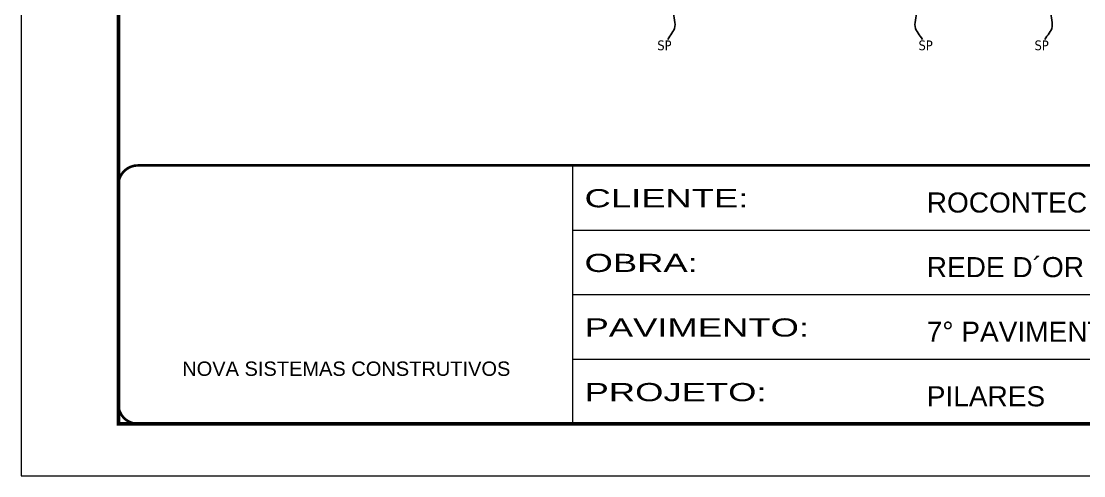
# Model space of a CAD drawing. Extents: x 28748 to 35002, y 14885 to 43501.
# Drawn here: x 33517 to 34337, y 37856 to 38207 of the extents above; entities that cross this region are included whole.
import ezdxf

# ---------------------------------------------------------------- set-up
doc = ezdxf.new("R2010")
doc.units = 0
doc.linetypes.add('CONTINUO', pattern=[0])
doc.linetypes.add('DASHED', pattern=[0.75, 0.5, -0.25])
doc.layers.add('COTA', color=241, linetype='Continuous')
doc.layers.add('texto', color=7, linetype='Continuous')
doc.layers.add('Folhas', color=255, linetype='Continuous', lineweight=9)
doc.layers.add('SARRAFO DE PRESSAO', color=251, linetype='DASHED', lineweight=9)
doc.styles.add('ARIAL', font='arial.ttf')
doc.styles.get("Standard").update_dxf_attribs({"font": 'arial.ttf'})
doc.styles.add('Tecnologia', font='')
doc.styles.get('Tecnologia').set_extended_font_data('Forgotten Futurist')
doc.dimstyles.get("Standard").update_dxf_attribs({"dimtxt": 0.18, "dimasz": 0.18, "dimexe": 0.18, "dimexo": 0.0625, "dimgap": 0.09, "dimtad": 0, "dimtih": 1, "dimtoh": 1, "dimdec": 4, "dimzin": 0, "dimdsep": 46, "dimtxsty": 'Standard', "dimcen": 0.09, "dimadec": 0, "dimazin": 0, "dimtfac": 1, "dimtdec": 4, "dimtofl": 0, "dimtmove": 0, "dimatfit": 3, "dimfxl": 1, "dimtolj": 1, "dimtzin": 0, "dimarcsym": 0})

# ---------------------------------------------------------------- blocks, each defined once
blk = doc.blocks.new('9999999999')
at = {"color": 30, "linetype": 'CONTINUO'}
for p, q in [((98564.56, 34230.21), (98564.56, 34429.45)), ((98564.56, 34379.64), (99583.98, 34379.64)), ((98564.56, 34329.83), (99487.98, 34329.83)), ((98564.56, 34280.02), (99487.98, 34280.02))]:
    blk.add_line(p, q, dxfattribs=at)
at = {"color": 30, "linetype": 'CONTINUO', "const_width": 2}
blk.add_lwpolyline([(99583.98, 34230.21), (99583.98, 34414.45, 0.414214), (99568.98, 34429.45), (98228.98, 34429.45, 0.414214), (98213.98, 34414.45), (98213.98, 34245.21, 0.414214), (98228.98, 34230.21), (99583.98, 34230.21)], format="xyb", dxfattribs=at)
at = {"layer": 'Folhas'}
blk.add_lwpolyline([(98138.98, 34190.21), (99623.98, 34190.21), (99623.98, 35240.21), (98138.98, 35240.21)], close=True, dxfattribs=at)
at = {"layer": 'Folhas', "color": 30, "const_width": 3}
blk.add_lwpolyline([(98213.98, 34230.21), (99583.98, 34230.21), (99583.98, 35200.21), (98213.98, 35200.21)], close=True, dxfattribs=at)
at = {"color": 7, "linetype": 'Continuous', "ltscale": 5, "style": 'ARIAL'}
for s, height, p in [('ROCONTEC', 15.483, (98837.68, 34393.13)), ('REDE D´OR', 15.483, (98837.68, 34343.32)), ('7° PAVIMENTO', 15.4829, (98837.68, 34293.51)), ('NOVA SISTEMAS CONSTRUTIVOS', 11.0592, (98263.19, 34267.21)), ('PILARES', 15.483, (98837.68, 34243.7))]:
    blk.add_text(s, height=height, dxfattribs=at).set_placement(p)
at = {"layer": 'Folhas', "color": 7, "style": 'Tecnologia', "width": 1.5}
for s, p in [('CLIENTE:', (98573.65, 34397.17)), ('OBRA:', (98573.65, 34347.31)), ('PAVIMENTO:', (98573.65, 34297.5)), ('PROJETO:', (98573.65, 34247.69))]:
    blk.add_text(s, height=14, dxfattribs=at).set_placement(p)

msp = doc.modelspace()

# ---------------------------------------------------------------- block references
at = {"layer": 'SARRAFO DE PRESSAO', "color": 6, "linetype": 'ByBlock'}
msp.add_blockref('9999999999', (-64622.14, 3666.24), dxfattribs=at)

# ---------------------------------------------------------------- texts
at = {"layer": 'texto', "color": 0, "char_height": 7.5, "attachment_point": 5}
for insert in [(34013.14, 38188.24), (34214.69, 38188.24), (34304.21, 38188.24)]:
    msp.add_mtext('{\\fTahoma|b0|i0|c0|p34;\\C4;SP}', dxfattribs=dict(at, insert=insert))

# ---------------------------------------------------------------- leaders
at = {"layer": 'COTA', "path_type": 1}
for points in [[(34036.08, 38227.55), (34020.3, 38215.71), (34021.22, 38202.7), (34015.67, 38192.92)], [(34191.74, 38227.55), (34207.53, 38215.71), (34206.6, 38202.7), (34212.15, 38192.92)], [(34327.16, 38227.55), (34311.37, 38215.71), (34312.3, 38202.7), (34306.74, 38192.92)]]:
    msp.add_leader(points, dimstyle='Standard', override={"dimasz": 8}, dxfattribs=at)

doc.saveas('drawing.dxf')
